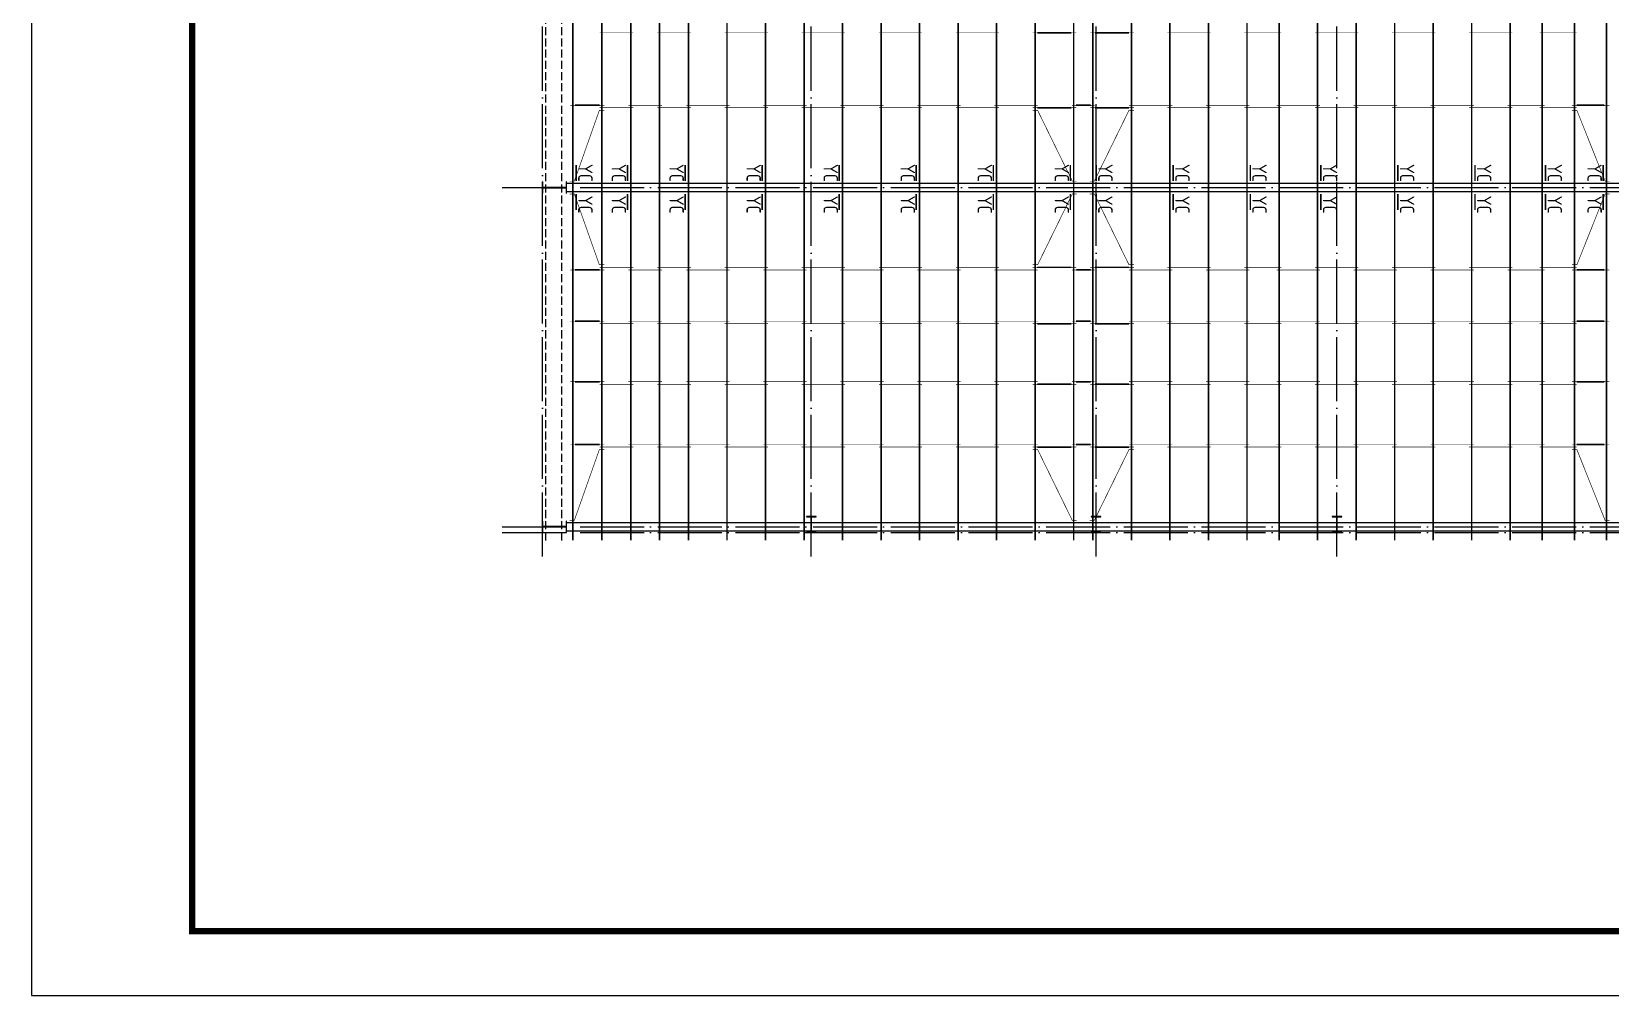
# Model space of a CAD drawing. Extents: x 69728788 to 150676229, y 15322671 to 43663798.
# Drawn here: x 75107584 to 75156773, y 20282903 to 20312948 of the extents above; entities that cross this region are included whole.
import ezdxf

# ---------------------------------------------------------------- set-up
doc = ezdxf.new("R2010")
doc.units = 0
doc.header["$LTSCALE"] = 1000
doc.header["$MEASUREMENT"] = 0
doc.linetypes.add('DASH', pattern=[0.35, 0.25, -0.1])
doc.linetypes.add('DOTE', pattern=[2.42, 2, -0.2, 0.02, -0.2])
for name, color, linetype in [('10014', 2, 'CONTINUOUS'), ('DOTE', 251, 'DOTE'), ('PUB_TITLE', 4, 'CONTINUOUS'), ('屋面隅撑', 1, 'CONTINUOUS'), ('檩条拉条', 253, 'CONTINUOUS'), ('钢柱', 3, 'CONTINUOUS'), ('钢梁', 97, 'CONTINUOUS')]:
    doc.layers.add(name, color=color, linetype=linetype)
doc.styles.add('TSSD_Rein', font='atssdeng.shx', dxfattribs={"width": 0.7, "bigfont": 'atssdchn.shx'})

msp = doc.modelspace()

# ---------------------------------------------------------------- linework, layer by layer
at = {"layer": '10014', "linetype": 'DASH'}
for points in [[(75123604.6, 20297085.2), (75123604.6, 20390085.2)], [(75124104.6, 20297085.2), (75124104.6, 20390085.2)]]:
    msp.add_lwpolyline(points, dxfattribs=at)
at = {"layer": '10014', "const_width": 50}
for points in [[(75124450.3, 20297085.2), (75124450.3, 20390085.2)], [(75125350.3, 20297085.2), (75125350.3, 20390085.2)], [(75126250.3, 20297085.2), (75126250.3, 20390085.2)], [(75127150.3, 20297085.2), (75127150.3, 20390085.2)], [(75128050.3, 20297085.2), (75128050.3, 20390085.2)], [(75129250.3, 20297085.2), (75129250.3, 20390085.2)], [(75130450.3, 20297085.2), (75130450.3, 20390085.2)], [(75131650.3, 20297085.2), (75131650.3, 20390085.2)], [(75132850.3, 20297085.2), (75132850.3, 20390085.2)], [(75134050.3, 20297085.2), (75134050.3, 20390085.2)], [(75135250.3, 20297085.2), (75135250.3, 20390085.2)], [(75136450.3, 20297085.2), (75136450.3, 20390085.2)], [(75137650.3, 20297085.2), (75137650.3, 20390085.2)], [(75138850.3, 20297085.2), (75138850.3, 20390085.2)], [(75140050.3, 20297085.2), (75140050.3, 20390085.2)], [(75140650.3, 20297085.2), (75140650.3, 20390085.2)], [(75141850.3, 20297085.2), (75141850.3, 20390085.2)], [(75143050.3, 20297085.2), (75143050.3, 20390085.2)], [(75144250.3, 20297085.2), (75144250.3, 20390085.2)], [(75145450.3, 20297085.2), (75145450.3, 20390085.2)], [(75146450.3, 20297085.2), (75146450.3, 20390085.2)], [(75147650.3, 20297085.2), (75147650.3, 20390085.2)], [(75148850.3, 20297085.2), (75148850.3, 20390085.2)], [(75150050.3, 20297085.2), (75150050.3, 20390085.2)], [(75151250.3, 20297085.2), (75151250.3, 20390085.2)], [(75152450.3, 20297085.2), (75152450.3, 20390085.2)], [(75153650.3, 20297085.2), (75153650.3, 20390085.2)], [(75154650.3, 20297085.2), (75154650.3, 20390085.2)], [(75155650.3, 20297085.2), (75155650.3, 20390085.2)], [(75156650.3, 20297085.2), (75156650.3, 20390085.2)]]:
    msp.add_lwpolyline(points, dxfattribs=at)
at = {"layer": 'DOTE'}
for p, q in [((75123500.5, 20296585.2), (75123500.5, 20390585.2)), ((75131875.5, 20296585.2), (75131875.5, 20378735.9)), ((75140750.5, 20296585.2), (75140750.5, 20378725.4)), ((75148250.5, 20296585.2), (75148250.5, 20376808.7)), ((75122250.5, 20308085.2), (75232250.5, 20308085.2)), ((75122250.5, 20297510.2), (75232250.5, 20297510.2)), ((75122250.5, 20297335.2), (75232250.5, 20297335.2))]:
    msp.add_line(p, q, dxfattribs=at)
at = {"layer": 'PUB_TITLE'}
msp.add_lwpolyline([(75107584.3, 20282902.8), (75275784.3, 20282902.8), (75275784.3, 20401702.8), (75107584.3, 20401702.8)], close=True, dxfattribs=at)
at = {"layer": 'PUB_TITLE', "const_width": 200}
msp.add_lwpolyline([(75112584.3, 20284902.8), (75273784.3, 20284902.8), (75273784.3, 20399702.8), (75112584.3, 20399702.8)], close=True, dxfattribs=at)
at = {"layer": '屋面隅撑', "const_width": 50}
for points in [[(75124553.5, 20308285.2), (75124553.5, 20308785.2)], [(75126147.2, 20308285.2), (75126147.2, 20308785.2)], [(75127947.2, 20308285.2), (75127947.2, 20308785.2)], [(75130347.2, 20308285.2), (75130347.2, 20308785.2)], [(75132747.2, 20308285.2), (75132747.2, 20308785.2)], [(75135147.2, 20308285.2), (75135147.2, 20308785.2)], [(75137547.2, 20308285.2), (75137547.2, 20308785.2)], [(75139947.2, 20308285.2), (75139947.2, 20308785.2)], [(75140753.5, 20308285.2), (75140753.5, 20308785.2)], [(75143153.5, 20308285.2), (75143153.5, 20308785.2)], [(75145553.5, 20308285.2), (75145553.5, 20308785.2)], [(75147753.5, 20308285.2), (75147753.5, 20308785.2)], [(75150153.5, 20308285.2), (75150153.5, 20308785.2)], [(75152553.5, 20308285.2), (75152553.5, 20308785.2)], [(75154753.5, 20308285.2), (75154753.5, 20308785.2)], [(75156547.2, 20308285.2), (75156547.2, 20308785.2)], [(75124553.5, 20307885.2), (75124553.5, 20307385.2)], [(75126147.2, 20307885.2), (75126147.2, 20307385.2)], [(75127947.2, 20307885.2), (75127947.2, 20307385.2)], [(75130347.2, 20307885.2), (75130347.2, 20307385.2)], [(75132747.2, 20307885.2), (75132747.2, 20307385.2)], [(75135147.2, 20307885.2), (75135147.2, 20307385.2)], [(75137547.2, 20307885.2), (75137547.2, 20307385.2)], [(75139947.2, 20307885.2), (75139947.2, 20307385.2)], [(75140753.5, 20307885.2), (75140753.5, 20307385.2)], [(75143153.5, 20307885.2), (75143153.5, 20307385.2)], [(75145553.5, 20307885.2), (75145553.5, 20307385.2)], [(75147753.5, 20307885.2), (75147753.5, 20307385.2)], [(75150153.5, 20307885.2), (75150153.5, 20307385.2)], [(75152553.5, 20307885.2), (75152553.5, 20307385.2)], [(75154753.5, 20307885.2), (75154753.5, 20307385.2)], [(75156547.2, 20307885.2), (75156547.2, 20307385.2)]]:
    msp.add_lwpolyline(points, dxfattribs=at)
at = {"layer": '檩条拉条', "color": 1}
for points, const_width in [([(75126329, 20312908.4), (75125280.9, 20312908.4)], 20), ([(75128129, 20312908.4), (75127080.9, 20312908.4)], 20), ([(75130529, 20312908.4), (75129180.9, 20312908.4)], 20), ([(75132929, 20312908.4), (75131580.9, 20312908.4)], 20), ([(75135329, 20312908.4), (75133980.9, 20312908.4)], 20), ([(75137729, 20312908.4), (75136380.9, 20312908.4)], 20), ([(75138771.3, 20312908.4), (75140135, 20312908.4)], 20), ([(75139981.3, 20312908.4), (75138921.6, 20312908.4)], 50), ([(75141929.4, 20312908.4), (75140565.7, 20312908.4)], 20), ([(75140719.3, 20312908.4), (75141779.1, 20312908.4)], 50), ([(75142971.7, 20312908.4), (75144319.8, 20312908.4)], 20), ([(75145371.7, 20312908.4), (75146519.8, 20312908.4)], 20), ([(75147571.7, 20312908.4), (75148919.8, 20312908.4)], 20), ([(75149971.7, 20312908.4), (75151319.8, 20312908.4)], 20), ([(75152371.7, 20312908.4), (75153719.8, 20312908.4)], 20), ([(75154571.7, 20312908.4), (75155719.8, 20312908.4)], 20), ([(75124352.4, 20308285.2), (75124493.2, 20308285.2), (75125272.7, 20310491.8), (75125429.4, 20310491.8)], 20), ([(75125429.4, 20310651.8), (75124365.7, 20310651.8)], 20), ([(75124519.3, 20310651.8), (75125279.1, 20310651.8)], 50), ([(75126329, 20310571.8), (75125280.9, 20310571.8)], 20), ([(75127229, 20310651.8), (75126180.9, 20310651.8)], 20), ([(75128129, 20310571.8), (75127080.9, 20310571.8)], 20), ([(75129329, 20310651.8), (75127980.9, 20310651.8)], 20), ([(75130529, 20310571.8), (75129180.9, 20310571.8)], 20), ([(75131729, 20310651.8), (75130380.9, 20310651.8)], 20), ([(75132929, 20310571.8), (75131580.9, 20310571.8)], 20), ([(75134129, 20310651.8), (75132780.9, 20310651.8)], 20), ([(75135329, 20310571.8), (75133980.9, 20310571.8)], 20), ([(75136529, 20310651.8), (75135180.9, 20310651.8)], 20), ([(75137729, 20310571.8), (75136380.9, 20310571.8)], 20), ([(75138929, 20310651.8), (75137580.9, 20310651.8)], 20), ([(75138771.3, 20310571.8), (75140135, 20310571.8)], 20), ([(75140148.3, 20308285.2), (75140007.5, 20308285.2), (75138928, 20310491.8), (75138771.3, 20310491.8)], 20), ([(75139981.3, 20310571.8), (75138921.6, 20310571.8)], 50), ([(75140699.5, 20310651.8), (75139996.5, 20310651.8)], 20), ([(75140699.5, 20310651.8), (75139996.5, 20310651.8)], 20), ([(75140001.2, 20310651.8), (75140704.2, 20310651.8)], 20), ([(75140124.6, 20310651.8), (75140562.8, 20310651.8)], 50), ([(75140124.6, 20310651.8), (75140562.8, 20310651.8)], 50), ([(75140124.6, 20310651.8), (75140562.8, 20310651.8)], 50), ([(75140576.1, 20310651.8), (75140137.9, 20310651.8)], 50), ([(75140576.1, 20310651.8), (75140137.9, 20310651.8)], 50), ([(75140552.4, 20308285.2), (75140693.2, 20308285.2), (75141772.7, 20310491.8), (75141929.4, 20310491.8)], 20), ([(75141929.4, 20310571.8), (75140565.7, 20310571.8)], 20), ([(75140719.3, 20310571.8), (75141779.1, 20310571.8)], 50), ([(75141771.7, 20310651.8), (75143119.8, 20310651.8)], 20), ([(75142971.7, 20310571.8), (75144319.8, 20310571.8)], 20), ([(75144171.7, 20310651.8), (75145519.8, 20310651.8)], 20), ([(75145371.7, 20310571.8), (75146519.8, 20310571.8)], 20), ([(75146371.7, 20310651.8), (75147719.8, 20310651.8)], 20), ([(75147571.7, 20310571.8), (75148919.8, 20310571.8)], 20), ([(75148771.7, 20310651.8), (75150119.8, 20310651.8)], 20), ([(75149971.7, 20310571.8), (75151319.8, 20310571.8)], 20), ([(75151171.7, 20310651.8), (75152519.8, 20310651.8)], 20), ([(75152371.7, 20310571.8), (75153719.8, 20310571.8)], 20), ([(75153571.7, 20310651.8), (75154719.8, 20310651.8)], 20), ([(75154571.7, 20310571.8), (75155719.8, 20310571.8)], 20), ([(75155571.3, 20310651.8), (75156735, 20310651.8)], 20), ([(75156748.3, 20308285.2), (75156607.5, 20308285.2), (75155728, 20310491.8), (75155571.3, 20310491.8)], 20), ([(75156581.3, 20310651.8), (75155721.6, 20310651.8)], 50), ([(75124352.4, 20307885.2), (75124493.2, 20307885.2), (75125272.7, 20305678.6), (75125429.4, 20305678.6)], 20), ([(75140148.3, 20307885.2), (75140007.5, 20307885.2), (75138928, 20305678.6), (75138771.3, 20305678.6)], 20), ([(75140552.4, 20307885.2), (75140693.2, 20307885.2), (75141772.7, 20305678.6), (75141929.4, 20305678.6)], 20), ([(75156748.3, 20307885.2), (75156607.5, 20307885.2), (75155728, 20305678.6), (75155571.3, 20305678.6)], 20), ([(75125429.4, 20305518.6), (75124365.7, 20305518.6)], 20), ([(75124519.3, 20305518.6), (75125279.1, 20305518.6)], 50), ([(75126329, 20305598.6), (75125280.9, 20305598.6)], 20), ([(75127229, 20305518.6), (75126180.9, 20305518.6)], 20), ([(75128129, 20305598.6), (75127080.9, 20305598.6)], 20), ([(75129329, 20305518.6), (75127980.9, 20305518.6)], 20), ([(75130529, 20305598.6), (75129180.9, 20305598.6)], 20), ([(75131729, 20305518.6), (75130380.9, 20305518.6)], 20), ([(75132929, 20305598.6), (75131580.9, 20305598.6)], 20), ([(75134129, 20305518.6), (75132780.9, 20305518.6)], 20), ([(75135329, 20305598.6), (75133980.9, 20305598.6)], 20), ([(75136529, 20305518.6), (75135180.9, 20305518.6)], 20), ([(75137729, 20305598.6), (75136380.9, 20305598.6)], 20), ([(75138929, 20305518.6), (75137580.9, 20305518.6)], 20), ([(75138771.3, 20305598.6), (75140135, 20305598.6)], 20), ([(75139981.3, 20305598.6), (75138921.6, 20305598.6)], 50), ([(75140699.5, 20305518.6), (75139996.5, 20305518.6)], 20), ([(75140699.5, 20305518.6), (75139996.5, 20305518.6)], 20), ([(75140699.5, 20305518.6), (75139996.5, 20305518.6)], 20), ([(75140001.2, 20305518.6), (75140704.2, 20305518.6)], 20), ([(75140001.2, 20305518.6), (75140704.2, 20305518.6)], 20), ([(75140576.1, 20305518.6), (75140137.9, 20305518.6)], 50), ([(75141929.4, 20305598.6), (75140565.7, 20305598.6)], 20), ([(75140719.3, 20305598.6), (75141779.1, 20305598.6)], 50), ([(75141771.7, 20305518.6), (75143119.8, 20305518.6)], 20), ([(75142971.7, 20305598.6), (75144319.8, 20305598.6)], 20), ([(75144171.7, 20305518.6), (75145519.8, 20305518.6)], 20), ([(75145371.7, 20305598.6), (75146519.8, 20305598.6)], 20), ([(75146371.7, 20305518.6), (75147719.8, 20305518.6)], 20), ([(75147571.7, 20305598.6), (75148919.8, 20305598.6)], 20), ([(75148771.7, 20305518.6), (75150119.8, 20305518.6)], 20), ([(75149971.7, 20305598.6), (75151319.8, 20305598.6)], 20), ([(75151171.7, 20305518.6), (75152519.8, 20305518.6)], 20), ([(75152371.7, 20305598.6), (75153719.8, 20305598.6)], 20), ([(75153571.7, 20305518.6), (75154719.8, 20305518.6)], 20), ([(75154571.7, 20305598.6), (75155719.8, 20305598.6)], 20), ([(75155571.3, 20305518.6), (75156735, 20305518.6)], 20), ([(75156581.3, 20305518.6), (75155721.6, 20305518.6)], 50), ([(75125429.4, 20303920.8), (75124365.7, 20303920.8)], 20), ([(75124519.3, 20303920.8), (75125279.1, 20303920.8)], 50), ([(75126329, 20303840.8), (75125280.9, 20303840.8)], 20), ([(75127229, 20303920.8), (75126180.9, 20303920.8)], 20), ([(75128129, 20303840.8), (75127080.9, 20303840.8)], 20), ([(75129329, 20303920.8), (75127980.9, 20303920.8)], 20), ([(75130529, 20303840.8), (75129180.9, 20303840.8)], 20), ([(75131729, 20303920.8), (75130380.9, 20303920.8)], 20), ([(75132929, 20303840.8), (75131580.9, 20303840.8)], 20), ([(75134129, 20303920.8), (75132780.9, 20303920.8)], 20), ([(75135329, 20303840.8), (75133980.9, 20303840.8)], 20), ([(75136529, 20303920.8), (75135180.9, 20303920.8)], 20), ([(75137729, 20303840.8), (75136380.9, 20303840.8)], 20), ([(75138929, 20303920.8), (75137580.9, 20303920.8)], 20), ([(75138771.3, 20303840.8), (75140135, 20303840.8)], 20), ([(75139981.3, 20303840.8), (75138921.6, 20303840.8)], 50), ([(75140699.5, 20303920.8), (75139996.5, 20303920.8)], 20), ([(75140699.5, 20303920.8), (75139996.5, 20303920.8)], 20), ([(75140001.2, 20303920.8), (75140704.2, 20303920.8)], 20), ([(75140124.6, 20303920.8), (75140562.8, 20303920.8)], 50), ([(75140124.6, 20303920.8), (75140562.8, 20303920.8)], 50), ([(75140124.6, 20303920.8), (75140562.8, 20303920.8)], 50), ([(75140576.1, 20303920.8), (75140137.9, 20303920.8)], 50), ([(75140576.1, 20303920.8), (75140137.9, 20303920.8)], 50), ([(75141929.4, 20303840.8), (75140565.7, 20303840.8)], 20), ([(75140719.3, 20303840.8), (75141779.1, 20303840.8)], 50), ([(75141771.7, 20303920.8), (75143119.8, 20303920.8)], 20), ([(75142971.7, 20303840.8), (75144319.8, 20303840.8)], 20), ([(75144171.7, 20303920.8), (75145519.8, 20303920.8)], 20), ([(75145371.7, 20303840.8), (75146519.8, 20303840.8)], 20), ([(75146371.7, 20303920.8), (75147719.8, 20303920.8)], 20), ([(75147571.7, 20303840.8), (75148919.8, 20303840.8)], 20), ([(75148771.7, 20303920.8), (75150119.8, 20303920.8)], 20), ([(75149971.7, 20303840.8), (75151319.8, 20303840.8)], 20), ([(75151171.7, 20303920.8), (75152519.8, 20303920.8)], 20), ([(75152371.7, 20303840.8), (75153719.8, 20303840.8)], 20), ([(75153571.7, 20303920.8), (75154719.8, 20303920.8)], 20), ([(75154571.7, 20303840.8), (75155719.8, 20303840.8)], 20), ([(75155571.3, 20303920.8), (75156735, 20303920.8)], 20), ([(75156581.3, 20303920.8), (75155721.6, 20303920.8)], 50), ([(75125429.4, 20302033.2), (75124365.7, 20302033.2)], 20), ([(75124519.3, 20302033.2), (75125279.1, 20302033.2)], 50), ([(75127229, 20302033.2), (75126180.9, 20302033.2)], 20), ([(75129329, 20302033.2), (75127980.9, 20302033.2)], 20), ([(75131729, 20302033.2), (75130380.9, 20302033.2)], 20), ([(75134129, 20302033.2), (75132780.9, 20302033.2)], 20), ([(75136529, 20302033.2), (75135180.9, 20302033.2)], 20), ([(75138929, 20302033.2), (75137580.9, 20302033.2)], 20), ([(75140699.5, 20302033.2), (75139996.5, 20302033.2)], 20), ([(75140699.5, 20302033.2), (75139996.5, 20302033.2)], 20), ([(75140001.2, 20302033.2), (75140704.2, 20302033.2)], 20), ([(75140124.6, 20302033.2), (75140562.8, 20302033.2)], 50), ([(75140124.6, 20302033.2), (75140562.8, 20302033.2)], 50), ([(75140124.6, 20302033.2), (75140562.8, 20302033.2)], 50), ([(75140576.1, 20302033.2), (75140137.9, 20302033.2)], 50), ([(75140576.1, 20302033.2), (75140137.9, 20302033.2)], 50), ([(75141771.7, 20302033.2), (75143119.8, 20302033.2)], 20), ([(75144171.7, 20302033.2), (75145519.8, 20302033.2)], 20), ([(75146371.7, 20302033.2), (75147719.8, 20302033.2)], 20), ([(75148771.7, 20302033.2), (75150119.8, 20302033.2)], 20), ([(75151171.7, 20302033.2), (75152519.8, 20302033.2)], 20), ([(75153571.7, 20302033.2), (75154719.8, 20302033.2)], 20), ([(75155571.3, 20302033.2), (75156735, 20302033.2)], 20), ([(75156581.3, 20302033.2), (75155721.6, 20302033.2)], 50), ([(75126329, 20301953.2), (75125280.9, 20301953.2)], 20), ([(75128129, 20301953.2), (75127080.9, 20301953.2)], 20), ([(75130529, 20301953.2), (75129180.9, 20301953.2)], 20), ([(75132929, 20301953.2), (75131580.9, 20301953.2)], 20), ([(75135329, 20301953.2), (75133980.9, 20301953.2)], 20), ([(75137729, 20301953.2), (75136380.9, 20301953.2)], 20), ([(75138771.3, 20301953.2), (75140135, 20301953.2)], 20), ([(75139981.3, 20301953.2), (75138921.6, 20301953.2)], 50), ([(75141929.4, 20301953.2), (75140565.7, 20301953.2)], 20), ([(75140719.3, 20301953.2), (75141779.1, 20301953.2)], 50), ([(75142971.7, 20301953.2), (75144319.8, 20301953.2)], 20), ([(75145371.7, 20301953.2), (75146519.8, 20301953.2)], 20), ([(75147571.7, 20301953.2), (75148919.8, 20301953.2)], 20), ([(75149971.7, 20301953.2), (75151319.8, 20301953.2)], 20), ([(75152371.7, 20301953.2), (75153719.8, 20301953.2)], 20), ([(75154571.7, 20301953.2), (75155719.8, 20301953.2)], 20), ([(75125429.4, 20300076.8), (75124365.7, 20300076.8)], 20), ([(75124519.3, 20300076.8), (75125279.1, 20300076.8)], 50), ([(75127229, 20300076.8), (75126180.9, 20300076.8)], 20), ([(75129329, 20300076.8), (75127980.9, 20300076.8)], 20), ([(75131729, 20300076.8), (75130380.9, 20300076.8)], 20), ([(75134129, 20300076.8), (75132780.9, 20300076.8)], 20), ([(75136529, 20300076.8), (75135180.9, 20300076.8)], 20), ([(75138929, 20300076.8), (75137580.9, 20300076.8)], 20), ([(75140699.5, 20300076.8), (75139996.5, 20300076.8)], 20), ([(75140699.5, 20300076.8), (75139996.5, 20300076.8)], 20), ([(75140001.2, 20300076.8), (75140704.2, 20300076.8)], 20), ([(75140124.6, 20300076.8), (75140562.8, 20300076.8)], 50), ([(75140124.6, 20300076.8), (75140562.8, 20300076.8)], 50), ([(75140124.6, 20300076.8), (75140562.8, 20300076.8)], 50), ([(75140576.1, 20300076.8), (75140137.9, 20300076.8)], 50), ([(75140576.1, 20300076.8), (75140137.9, 20300076.8)], 50), ([(75141771.7, 20300076.8), (75143119.8, 20300076.8)], 20), ([(75144171.7, 20300076.8), (75145519.8, 20300076.8)], 20), ([(75146371.7, 20300076.8), (75147719.8, 20300076.8)], 20), ([(75148771.7, 20300076.8), (75150119.8, 20300076.8)], 20), ([(75151171.7, 20300076.8), (75152519.8, 20300076.8)], 20), ([(75153571.7, 20300076.8), (75154719.8, 20300076.8)], 20), ([(75155571.3, 20300076.8), (75156735, 20300076.8)], 20), ([(75156581.3, 20300076.8), (75155721.6, 20300076.8)], 50), ([(75124352.4, 20297710.2), (75124493.2, 20297710.2), (75125272.7, 20299916.8), (75125429.4, 20299916.8)], 20), ([(75126329, 20299996.8), (75125280.9, 20299996.8)], 20), ([(75128129, 20299996.8), (75127080.9, 20299996.8)], 20), ([(75130529, 20299996.8), (75129180.9, 20299996.8)], 20), ([(75132929, 20299996.8), (75131580.9, 20299996.8)], 20), ([(75135329, 20299996.8), (75133980.9, 20299996.8)], 20), ([(75137729, 20299996.8), (75136380.9, 20299996.8)], 20), ([(75138771.3, 20299996.8), (75140135, 20299996.8)], 20), ([(75140148.3, 20297710.2), (75140007.5, 20297710.2), (75138928, 20299916.8), (75138771.3, 20299916.8)], 20), ([(75139981.3, 20299996.8), (75138921.6, 20299996.8)], 50), ([(75140552.4, 20297710.2), (75140693.2, 20297710.2), (75141772.7, 20299916.8), (75141929.4, 20299916.8)], 20), ([(75141929.4, 20299996.8), (75140565.7, 20299996.8)], 20), ([(75140719.3, 20299996.8), (75141779.1, 20299996.8)], 50), ([(75142971.7, 20299996.8), (75144319.8, 20299996.8)], 20), ([(75145371.7, 20299996.8), (75146519.8, 20299996.8)], 20), ([(75147571.7, 20299996.8), (75148919.8, 20299996.8)], 20), ([(75149971.7, 20299996.8), (75151319.8, 20299996.8)], 20), ([(75152371.7, 20299996.8), (75153719.8, 20299996.8)], 20), ([(75154571.7, 20299996.8), (75155719.8, 20299996.8)], 20), ([(75156748.3, 20297710.2), (75156607.5, 20297710.2), (75155728, 20299916.8), (75155571.3, 20299916.8)], 20)]:
    msp.add_lwpolyline(points, dxfattribs=dict(at, const_width=const_width))
at = {"layer": '钢柱'}
for points in [[(75123500.5, 20308260.2), (75123500.5, 20307910.2), (75123514.5, 20307910.2), (75123514.5, 20308080.2), (75124236.5, 20308080.2), (75124236.5, 20307910.2), (75124250.5, 20307910.2), (75124250.5, 20308260.2), (75124236.5, 20308260.2), (75124236.5, 20308090.2), (75123514.5, 20308090.2), (75123514.5, 20308260.2)], [(75123500.5, 20297685.2), (75123500.5, 20297335.2), (75123514.5, 20297335.2), (75123514.5, 20297505.2), (75124236.5, 20297505.2), (75124236.5, 20297335.2), (75124250.5, 20297335.2), (75124250.5, 20297685.2), (75124236.5, 20297685.2), (75124236.5, 20297515.2), (75123514.5, 20297515.2), (75123514.5, 20297685.2)], [(75131725.2, 20297335.2), (75132025.2, 20297335.2), (75132025.2, 20297347.2), (75131880.2, 20297347.2), (75131880.2, 20297823.2), (75132025.2, 20297823.2), (75132025.2, 20297835.2), (75131725.2, 20297835.2), (75131725.2, 20297823.2), (75131870.2, 20297823.2), (75131870.2, 20297347.2), (75131725.2, 20297347.2)], [(75140600.2, 20297335.2), (75140900.2, 20297335.2), (75140900.2, 20297347.2), (75140755.2, 20297347.2), (75140755.2, 20297823.2), (75140900.2, 20297823.2), (75140900.2, 20297835.2), (75140600.2, 20297835.2), (75140600.2, 20297823.2), (75140745.2, 20297823.2), (75140745.2, 20297347.2), (75140600.2, 20297347.2)], [(75148100.2, 20297335.2), (75148400.2, 20297335.2), (75148400.2, 20297347.2), (75148255.2, 20297347.2), (75148255.2, 20297823.2), (75148400.2, 20297823.2), (75148400.2, 20297835.2), (75148100.2, 20297835.2), (75148100.2, 20297823.2), (75148245.2, 20297823.2), (75148245.2, 20297347.2), (75148100.2, 20297347.2)]]:
    msp.add_lwpolyline(points, close=True, dxfattribs=at)
at = {"layer": '钢梁'}
for points in [[(75124250.5, 20308220.2), (75228850.5, 20308220.2), (75228850.5, 20307950.2), (75124250.5, 20307950.2)], [(75124250.5, 20297645.2), (75228850.5, 20297645.2), (75228850.5, 20297375.2), (75124250.5, 20297375.2)]]:
    msp.add_lwpolyline(points, close=True, dxfattribs=at)

# ---------------------------------------------------------------- texts
at = {"layer": '屋面隅撑', "color": 3, "style": 'TSSD_Rein', "width": 0.8}
for p in [(75124612.1, 20308821.3), (75125655.9, 20308821.3), (75127455.9, 20308821.3), (75129855.9, 20308821.3), (75132255.9, 20308821.3), (75134655.9, 20308821.3), (75137055.9, 20308821.3), (75139455.9, 20308821.3), (75140812.1, 20308821.3), (75143212.1, 20308821.3), (75145612.1, 20308821.3), (75147812.1, 20308821.3), (75150212.1, 20308821.3), (75152612.1, 20308821.3), (75154812.1, 20308821.3), (75156055.9, 20308821.3), (75124612.1, 20307833.6), (75125655.9, 20307833.6), (75127455.9, 20307833.6), (75129855.9, 20307833.6), (75132255.9, 20307833.6), (75134655.9, 20307833.6), (75137055.9, 20307833.6), (75139455.9, 20307833.6), (75140812.1, 20307833.6), (75143212.1, 20307833.6), (75145612.1, 20307833.6), (75147812.1, 20307833.6), (75150212.1, 20307833.6), (75152612.1, 20307833.6), (75154812.1, 20307833.6), (75156055.9, 20307833.6)]:
    msp.add_text('YC', height=450, rotation=270, dxfattribs=at).set_placement(p)

doc.saveas('drawing.dxf')
